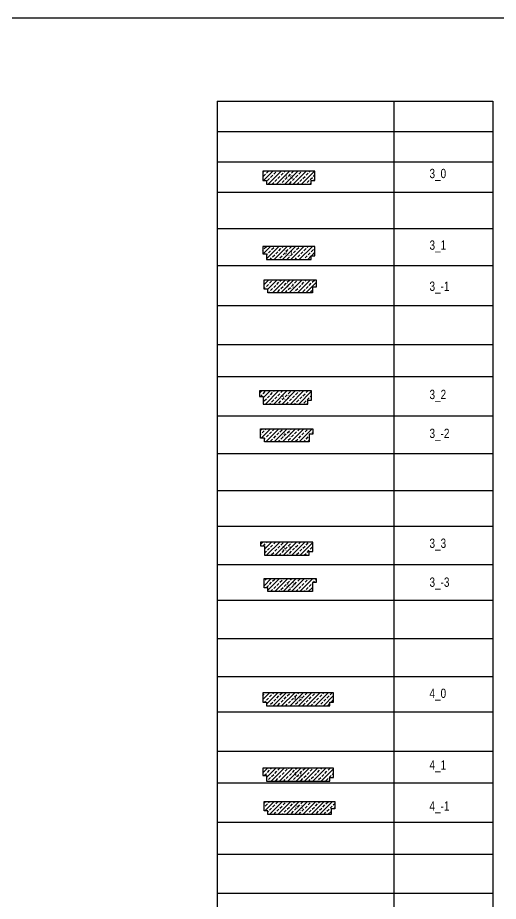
# Model space of a CAD drawing. Header units: metres. Extents: x -21 to 591, y -28 to 288.
# Drawn here: x 245.55 to 271.37, y 240.2 to 287.64 of the extents above; entities that cross this region are included whole.
import ezdxf

# ---------------------------------------------------------------- set-up
doc = ezdxf.new("R2010")
doc.units = ezdxf.units.M
doc.layers.add('m_podwaliny', color=8, linetype='Continuous')
doc.styles.add('CDMSTYLE', font='CDMSIMPL', dxfattribs={"width": 0.8, "bigfont": 'CDMBIGPL'})
pattern_1 = [(45, (0, -0.5), (-0.224506, 0.224506), []), (45, (0.2245, -0.5), (-0.224506, 0.224506), [0.15875, -0.079375])]
pattern_2 = [(45, (-1743.18178, -1522.65767), (-0.224506403, 0.224506403), []), (45, (-1742.95727, -1522.65767), (-0.224506403, 0.224506403), [0.15875, -0.079375])]
pattern_3 = [(45, (-1743.18178, -1522.55767), (-0.224506403, 0.224506403), []), (45, (-1742.95727, -1522.55767), (-0.224506403, 0.224506403), [0.15875, -0.079375])]

# ---------------------------------------------------------------- blocks, each defined once
blk = doc.blocks.new('4_0')
at = {"layer": 'm_podwaliny'}
h = blk.add_hatch(dxfattribs=at)
h.set_pattern_fill('ANSI33', color=8, scale=0.05, style=0)
h.set_pattern_definition(pattern_1)
edge = h.paths.add_edge_path(flags=16)
edge.add_arc((2, 0), 0.0173, 0, 360)
h.paths.add_polyline_path([(1.819, -0.158), (2.202, -0.158)], flags=16)
h.paths.add_polyline_path([(0.3, -0.2), (3.7, -0.2), (3.7, 0), (3.9, 0), (3.9, 0.5), (0.1, 0.5), (0.1, 0), (0.3, 0)])
blk.add_lwpolyline([(0.3, 0), (0.3, -0.2), (3.7, -0.2), (3.7, 0), (3.9, 0), (3.9, 0.5), (0.1, 0.5), (0.1, 0), (0.3, 0)], dxfattribs=at)
at = {"layer": 'm_podwaliny', "color": 7, "insert": (1.746, 0.281), "char_height": 0.2, "width": 0.26556, "attachment_point": 1}
blk.add_mtext('{\\fVerdana|b0|i0|c238|p34;4_0}', dxfattribs=at)
blk = doc.blocks.new('4_1')
at = {"layer": 'm_podwaliny'}
h = blk.add_hatch(dxfattribs=at)
h.set_pattern_fill('ANSI33', color=8, scale=0.05, style=0)
h.set_pattern_definition(pattern_2)
h.paths.add_polyline_path([(3.9, -0.1), (3.9, 0.4), (0.1, 0.4), (0.1, 0), (0.3, 0), (0.3, -0.3), (3.7, -0.3), (3.7, -0.1)])
blk.add_lwpolyline([(3.9, -0.1), (3.9, 0.4), (0.1, 0.4), (0.1, 0), (0.3, 0), (0.3, -0.3), (3.7, -0.3), (3.7, -0.1)], close=True, dxfattribs=at)
at = {"layer": 'm_podwaliny', "color": 7, "insert": (1.75, 0.189), "char_height": 0.2, "width": 0.26556, "attachment_point": 1}
blk.add_mtext('{\\fVerdana|b0|i0|c238|p34;4_1}', dxfattribs=at)
blk = doc.blocks.new('4_-1')
at = {"layer": 'm_podwaliny'}
h = blk.add_hatch(dxfattribs=at)
h.set_pattern_fill('ANSI33', color=8, scale=0.05, style=0)
h.set_pattern_definition(pattern_3)
h.paths.add_polyline_path([(0.1, 0), (0.1, 0.5), (3.9, 0.5), (3.9, 0.1), (3.7, 0.1), (3.7, -0.2), (0.3, -0.2), (0.3, 0)])
blk.add_lwpolyline([(0.1, 0), (0.1, 0.5), (3.9, 0.5), (3.9, 0.1), (3.7, 0.1), (3.7, -0.2), (0.3, -0.2), (0.3, 0)], close=True, dxfattribs=at)
at = {"layer": 'm_podwaliny', "color": 7, "insert": (2.25, 0.289), "char_height": 0.2, "width": 0.26556, "attachment_point": 3}
blk.add_mtext('{\\fVerdana|b0|i0|c238|p34;4_1}', dxfattribs=at)
blk = doc.blocks.new('3_0')
at = {"layer": 'm_podwaliny'}
h = blk.add_hatch(dxfattribs=at)
h.set_pattern_fill('ANSI33', color=8, scale=0.05, style=0)
h.set_pattern_definition(pattern_1)
edge = h.paths.add_edge_path(flags=16)
edge.add_arc((2, 0), 0.0173, 0, 360)
h.paths.add_polyline_path([(1.819, -0.158), (2.202, -0.158)], flags=16)
h.paths.add_polyline_path([(2.7, -0.2), (2.7, 0), (2.9, 0), (2.9, 0.5), (0.1, 0.5), (0.1, 0), (0.3, 0), (0.3, -0.2)])
blk.add_lwpolyline([(0.3, 0), (0.3, -0.2), (2.7, -0.2), (2.7, 0), (2.9, 0), (2.9, 0.5), (0.1, 0.5), (0.1, 0), (0.3, 0)], dxfattribs=at)
at = {"layer": 'm_podwaliny', "color": 7, "insert": (1.246, 0.281), "char_height": 0.2, "width": 0.26556, "attachment_point": 1}
blk.add_mtext('{\\fVerdana|b0|i0|c238|p34;3_0}', dxfattribs=at)
blk = doc.blocks.new('3_1')
at = {"layer": 'm_podwaliny'}
h = blk.add_hatch(dxfattribs=at)
h.set_pattern_fill('ANSI33', color=8, scale=0.05, style=0)
h.set_pattern_definition(pattern_2)
h.paths.add_polyline_path([(2.9, -0.1), (2.9, 0.4), (0.1, 0.4), (0.1, 0), (0.3, 0), (0.3, -0.3), (2.7, -0.3), (2.7, -0.1)])
blk.add_lwpolyline([(2.9, -0.1), (2.9, 0.4), (0.1, 0.4), (0.1, 0), (0.3, 0), (0.3, -0.3), (2.7, -0.3), (2.7, -0.1)], close=True, dxfattribs=at)
at = {"layer": 'm_podwaliny', "color": 7, "insert": (1.25, 0.189), "char_height": 0.2, "width": 0.26556, "attachment_point": 1}
blk.add_mtext('{\\fVerdana|b0|i0|c238|p34;3_1}', dxfattribs=at)
blk = doc.blocks.new('3_2')
at = {"layer": 'm_podwaliny'}
h = blk.add_hatch(dxfattribs=at)
h.set_pattern_fill('ANSI33', color=8, scale=0.05, style=0)
h.set_pattern_definition([(45, (-1743.18178, -1522.75767), (-0.224506403, 0.224506403), []), (45, (-1742.95727, -1522.75767), (-0.224506403, 0.224506403), [0.15875, -0.079375])])
h.paths.add_polyline_path([(2.9, -0.2), (2.9, 0.3), (0.1, 0.3), (0.1, 0), (0.3, 0), (0.3, -0.4), (2.7, -0.4), (2.7, -0.2)])
blk.add_lwpolyline([(2.9, -0.2), (2.9, 0.3), (0.1, 0.3), (0.1, 0), (0.3, 0), (0.3, -0.4), (2.7, -0.4), (2.7, -0.2)], close=True, dxfattribs=at)
at = {"layer": 'm_podwaliny', "color": 7, "insert": (1.25, 0.089), "char_height": 0.2, "width": 0.26556, "attachment_point": 1}
blk.add_mtext('{\\fVerdana|b0|i0|c238|p34;3_2}', dxfattribs=at)
blk = doc.blocks.new('3_3')
at = {"layer": 'm_podwaliny'}
h = blk.add_hatch(dxfattribs=at)
h.set_pattern_fill('ANSI33', color=8, scale=0.05, style=0)
h.set_pattern_definition([(45, (-1743.18178, -1522.85767), (-0.224506403, 0.224506403), []), (45, (-1742.95727, -1522.85767), (-0.224506403, 0.224506403), [0.15875, -0.079375])])
h.paths.add_polyline_path([(2.7, -0.5), (2.7, -0.3), (2.9, -0.3), (2.9, 0.2), (0.1, 0.2), (0.1, 0), (0.3, 0), (0.3, -0.5)])
blk.add_lwpolyline([(2.9, -0.3), (2.9, 0.2), (0.1, 0.2), (0.1, 0), (0.3, 0), (0.3, -0.5), (2.7, -0.5), (2.7, -0.3)], close=True, dxfattribs=at)
at = {"layer": 'm_podwaliny', "color": 7, "insert": (1.25, -0.011), "char_height": 0.2, "width": 0.26556, "attachment_point": 1}
blk.add_mtext('{\\fVerdana|b0|i0|c238|p34;3_3}', dxfattribs=at)
blk = doc.blocks.new('3_-1')
at = {"layer": 'm_podwaliny'}
h = blk.add_hatch(dxfattribs=at)
h.set_pattern_fill('ANSI33', color=8, scale=0.05, style=0)
h.set_pattern_definition(pattern_3)
h.paths.add_polyline_path([(2.9, 0.1), (2.9, 0.5), (0.1, 0.5), (0.1, 0), (0.3, 0), (0.3, -0.2), (2.7, -0.2), (2.7, 0.1)])
blk.add_lwpolyline([(0.1, 0), (0.1, 0.5), (2.9, 0.5), (2.9, 0.1), (2.7, 0.1), (2.7, -0.2), (0.3, -0.2), (0.3, 0)], close=True, dxfattribs=at)
at = {"layer": 'm_podwaliny', "color": 7, "insert": (1.75, 0.289), "char_height": 0.2, "width": 0.26556, "attachment_point": 3}
blk.add_mtext('{\\fVerdana|b0|i0|c238|p34;3_1}', dxfattribs=at)
blk = doc.blocks.new('3_-2')
at = {"layer": 'm_podwaliny'}
h = blk.add_hatch(dxfattribs=at)
h.set_pattern_fill('ANSI33', color=8, scale=0.05, style=0)
h.set_pattern_definition(pattern_3)
h.paths.add_polyline_path([(2.7, -0.2), (2.7, 0.2), (2.9, 0.2), (2.9, 0.5), (0.1, 0.5), (0.1, 0), (0.3, 0), (0.3, -0.2)])
blk.add_lwpolyline([(0.1, 0), (0.1, 0.5), (2.9, 0.5), (2.9, 0.2), (2.7, 0.2), (2.7, -0.2), (0.3, -0.2), (0.3, 0)], close=True, dxfattribs=at)
at = {"layer": 'm_podwaliny', "color": 7, "insert": (1.75, 0.289), "char_height": 0.2, "width": 0.26556, "attachment_point": 3}
blk.add_mtext('{\\fVerdana|b0|i0|c238|p34;3_2}', dxfattribs=at)
blk = doc.blocks.new('3_-3')
at = {"layer": 'm_podwaliny'}
h = blk.add_hatch(dxfattribs=at)
h.set_pattern_fill('ANSI33', color=8, scale=0.05, style=0)
h.set_pattern_definition(pattern_3)
h.paths.add_polyline_path([(2.7, -0.2), (2.7, 0.3), (2.9, 0.3), (2.9, 0.5), (0.1, 0.5), (0.1, 0), (0.3, 0), (0.3, -0.2)])
blk.add_lwpolyline([(0.1, 0), (0.1, 0.5), (2.9, 0.5), (2.9, 0.3), (2.7, 0.3), (2.7, -0.2), (0.3, -0.2), (0.3, 0)], close=True, dxfattribs=at)
at = {"layer": 'm_podwaliny', "color": 7, "insert": (1.75, 0.289), "char_height": 0.2, "width": 0.26556, "attachment_point": 3}
blk.add_mtext('{\\fVerdana|b0|i0|c238|p34;3_3}', dxfattribs=at)

msp = doc.modelspace()

# ---------------------------------------------------------------- linework, layer by layer
at = {"color": 1, "linetype": 'Continuous', "lineweight": 25}
msp.add_lwpolyline([(219.7213, 287.6429), (590.5736, 287.6429), (590.5736, 190.9415), (219.7213, 190.9415)], close=True, dxfattribs=at)
at = {"layer": 'm_podwaliny', "color": 2, "linetype": 'Continuous', "lineweight": 25}
for p, q in [((256.2717, 283.159), (256.2717, 196.321)), ((256.2717, 283.159), (271.0696, 283.159)), ((265.7647, 283.159), (265.7647, 196.321)), ((271.0696, 283.159), (271.0696, 196.321)), ((256.2717, 281.5316), (271.0696, 281.5316)), ((256.2717, 279.9041), (271.0696, 279.9041)), ((256.2717, 278.2767), (271.0696, 278.2767)), ((256.2717, 276.3221), (271.0696, 276.3221)), ((256.2717, 274.3374), (271.0696, 274.3374)), ((256.2717, 272.1939), (271.0696, 272.1939)), ((256.2717, 270.0901), (271.0696, 270.0901)), ((256.2717, 268.3745), (271.0696, 268.3745)), ((256.2717, 266.2707), (271.0696, 266.2707)), ((256.2717, 264.2463), (271.0696, 264.2463)), ((256.2717, 262.2616), (271.0696, 262.2616)), ((256.2717, 260.3462), (271.0696, 260.3462)), ((256.2717, 258.2821), (271.0696, 258.2821)), ((256.2717, 256.3768), (271.0696, 256.3768)), ((256.2717, 254.3127), (271.0696, 254.3127)), ((256.2717, 252.2762), (271.0696, 252.2762)), ((256.2717, 250.3709), (271.0696, 250.3709)), ((256.2717, 248.2671), (271.0696, 248.2671)), ((256.2717, 246.5602), (271.0696, 246.5602)), ((256.2717, 244.4565), (271.0696, 244.4565)), ((256.2717, 242.7408), (271.0696, 242.7408)), ((256.2717, 240.637), (271.0696, 240.637)), ((256.2717, 240.637), (271.0696, 240.637))]:
    msp.add_line(p, q, dxfattribs=at)

# ---------------------------------------------------------------- block references
at = {"layer": 'm_podwaliny', "color": 1, "linetype": 'Continuous', "lineweight": 25}
for name, p in [('3_0', (258.6197, 278.9041)), ('3_1', (258.6197, 274.9588)), ('3_-1', (258.6841, 273.0713)), ('3_2', (258.4427, 267.3015)), ('3_-2', (258.5015, 265.0762)), ('3_3', (258.5038, 259.285)), ('3_-3', (258.6854, 257.0272)), ('4_0', (258.6197, 250.9003)), ('4_1', (258.6197, 246.955)), ('4_-1', (258.6841, 245.0675))]:
    msp.add_blockref(name, p, dxfattribs=at)

# ---------------------------------------------------------------- texts
at = {"layer": 'm_podwaliny', "color": 7, "linetype": 'Continuous', "lineweight": 25, "style": 'CDMSTYLE', "width": 0.8}
for s, p in [('3_0  ', (267.6762, 279.0271)), ('3_1  ', (267.6762, 275.1825)), ('3_-1  ', (267.6762, 272.9749)), ('3_2  ', (267.6762, 267.1643)), ('3_-2  ', (267.6762, 265.0758)), ('3_3  ', (267.6762, 259.1756)), ('3_-3  ', (267.6762, 257.0871)), ('4_0  ', (267.6762, 251.1213)), ('4_1  ', (267.6762, 247.2767)), ('4_-1  ', (267.6762, 245.0691))]:
    msp.add_text(s, height=0.5, dxfattribs=at).set_placement(p)

doc.saveas('drawing.dxf')
